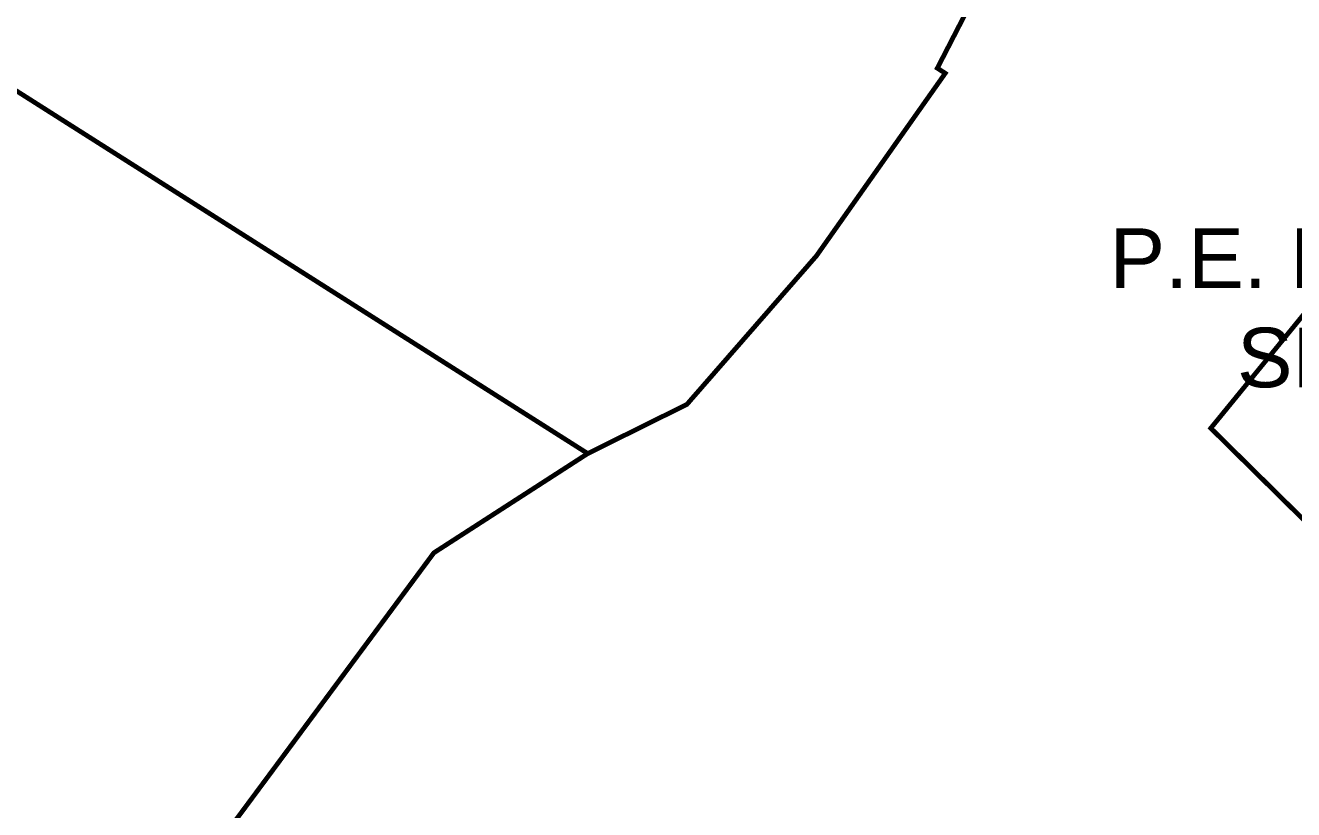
# Model space of a CAD drawing. Header units: metres. Extents: x 561401 to 594056, y 8460144 to 8508504.
# Drawn here: x 587333.9 to 587387.1, y 8499047.7 to 8499080.6 of the extents above; entities that cross this region are included whole.
import ezdxf

# ---------------------------------------------------------------- set-up
doc = ezdxf.new("R2010")
doc.units = ezdxf.units.M
doc.layers.add('1.2. AFECTADOS BASE GRAFICA SUNARP', color=150, linetype='Continuous')
doc.layers.add('1.3 ETIQUETA P.E. Y U.C.', color=1, linetype='Continuous')
doc.styles.add('Arial', font='arial.ttf', dxfattribs={"height": 1})

msp = doc.modelspace()

# ---------------------------------------------------------------- linework, layer by layer
at = {"layer": '1.2. AFECTADOS BASE GRAFICA SUNARP', "color": 64, "linetype": 'Continuous', "lineweight": -3, "const_width": 0.2}
for points in [[(587379.271, 8499092.496), (587358.753, 8499111.911), (587330.274, 8499079.917), (587357.532, 8499062.607), (587361.691, 8499064.669), (587367.126, 8499070.902), (587372.53, 8499078.565), (587372.197, 8499078.778), (587379.271, 8499092.496)], [(587403.692, 8499049.272), (587388.645, 8499058.761), (587383.669, 8499063.671), (587395.632, 8499078.328), (587379.271, 8499092.496), (587372.197, 8499078.778), (587372.53, 8499078.565), (587367.126, 8499070.902), (587361.691, 8499064.669), (587357.532, 8499062.607), (587351.078, 8499058.442), (587335.069, 8499036.836), (587362.588, 8499020.477), (587368.032, 8499028.045), (587384.508, 8499017.012), (587403.692, 8499049.272)]]:
    msp.add_lwpolyline(points, close=True, dxfattribs=at)
for points in [[(587330.274, 8499079.917), (587358.753, 8499111.911), (587379.271, 8499092.496), (587395.632, 8499078.328), (587383.669, 8499063.671), (587388.645, 8499058.761), (587400.481, 8499073.234), (587412.134, 8499062.693), (587412.134, 8499062.693), (587420.56, 8499055.74), (587433.985, 8499043.369), (587433.985, 8499043.369), (587437.707, 8499039.939), (587456.552, 8499019.169), (587456.554, 8499019.171), (587467.569, 8499007.025), (587484.272, 8498984.185)], [(587335.069, 8499036.836), (587351.078, 8499058.442), (587353.896, 8499060.261), (587357.532, 8499062.607), (587330.274, 8499079.917)]]:
    msp.add_lwpolyline(points, dxfattribs=at)

# ---------------------------------------------------------------- texts
at = {"layer": '1.3 ETIQUETA P.E. Y U.C.', "color": 1, "insert": (587392.141, 8499068.703), "char_height": 2.5, "attachment_point": 5, "style": 'Arial'}
msp.add_mtext('P.E. P11147851\\PSN / U.C.', dxfattribs=at)

doc.saveas('drawing.dxf')
